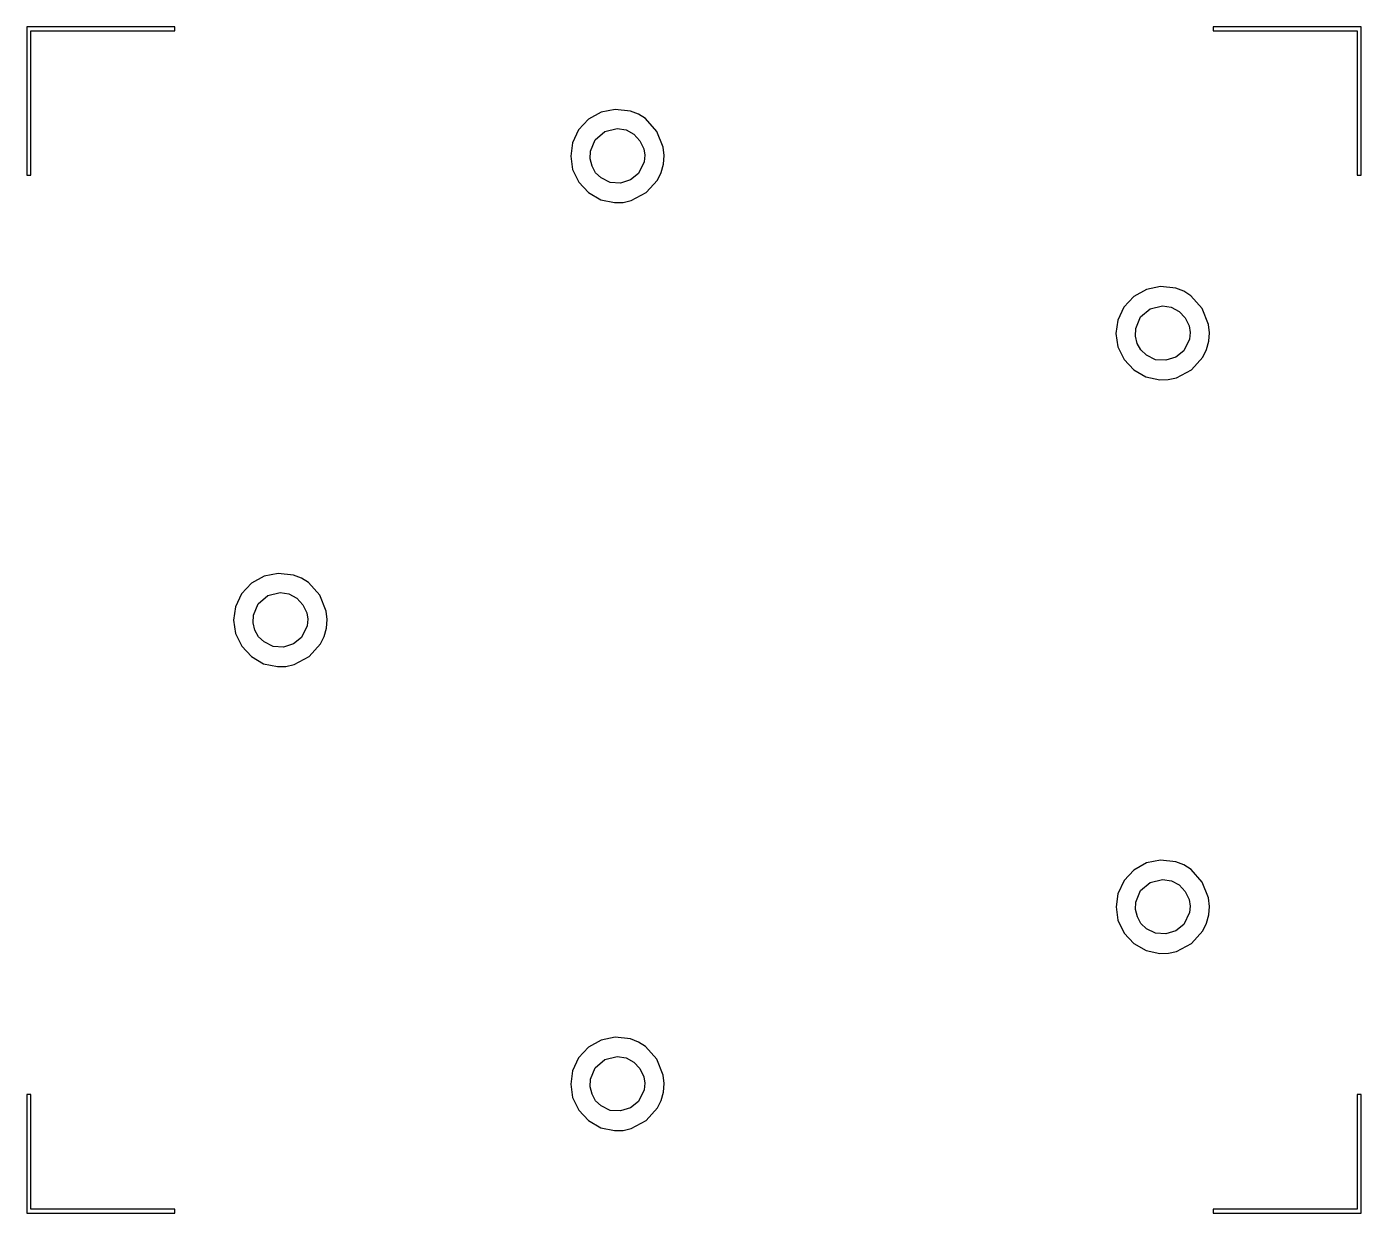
# Model space of a CAD drawing. Extents: x 0 to 6.75, y 0 to 6.
import ezdxf

# ---------------------------------------------------------------- set-up
doc = ezdxf.new("R2010")
doc.units = 0
doc.layers.add('Layer_1', color=7, linetype='CONTINUOUS')

msp = doc.modelspace()

# ---------------------------------------------------------------- linework, layer by layer
at = {"layer": 'Layer_1', "color": 7}
for points in [[(0, 6.000001), (0, 5.24999), (0.021249, 5.24999), (0.021249, 5.978712), (0.750011, 5.978712), (0.750011, 6.000001), (0, 6.000001), (0, 6.000001)], [(5.999989, 6.000001), (5.999989, 5.978712), (6.728751, 5.978712), (6.728751, 5.24999), (6.75, 5.24999), (6.75, 5.989335), (6.75, 6.000001), (5.999989, 6.000001), (5.999989, 6.000001)], [(2.976477, 5.58205), (2.90493, 5.568103), (2.841631, 5.531862), (2.791682, 5.478321), (2.760187, 5.412472), (2.751227, 5.345148), (2.761127, 5.277896), (2.792328, 5.21353), (2.841185, 5.161018), (2.902979, 5.125118), (2.97299, 5.110586), (3.01593, 5.11148), (3.057803, 5.120753), (3.133604, 5.161074), (3.190908, 5.224821), (3.20966, 5.263377), (3.220233, 5.305266), (3.224183, 5.348158), (3.21959, 5.390902), (3.18772, 5.470904), (3.130515, 5.535183), (3.094253, 5.558273), (3.053866, 5.573648), (2.976476, 5.58205), (2.976477, 5.58205)], [(2.986402, 5.484659), (3.031141, 5.478255), (3.07062, 5.456684), (3.101613, 5.423633), (3.120893, 5.382786), (3.126298, 5.349915), (3.123065, 5.316779), (3.094042, 5.257263), (3.053277, 5.225072), (3.003466, 5.20952), (2.951708, 5.212342), (2.905107, 5.235276), (2.877512, 5.261605), (2.85915, 5.294814), (2.850461, 5.331944), (2.851885, 5.370033), (2.875866, 5.428598), (2.924237, 5.469287), (2.986402, 5.484659), (2.986402, 5.484659)], [(5.734497, 4.685914), (5.66295, 4.671967), (5.599651, 4.635726), (5.549703, 4.582184), (5.518208, 4.516335), (5.509248, 4.449012), (5.519148, 4.381759), (5.550349, 4.317393), (5.599206, 4.264882), (5.661, 4.228981), (5.731011, 4.214449), (5.773951, 4.215343), (5.815824, 4.224616), (5.891625, 4.264937), (5.948929, 4.328684), (5.967681, 4.36724), (5.978253, 4.40913), (5.982203, 4.452021), (5.97761, 4.494765), (5.945741, 4.574767), (5.888536, 4.639046), (5.852273, 4.662136), (5.811886, 4.677511), (5.734497, 4.685914), (5.734497, 4.685914)], [(5.744422, 4.588523), (5.789161, 4.582119), (5.82864, 4.560548), (5.859633, 4.527496), (5.878913, 4.48665), (5.884318, 4.453779), (5.881085, 4.420642), (5.852062, 4.361126), (5.811297, 4.328936), (5.761486, 4.313383), (5.709728, 4.316205), (5.663127, 4.33914), (5.635533, 4.365468), (5.617171, 4.398677), (5.608481, 4.435807), (5.609905, 4.473897), (5.633886, 4.532461), (5.682257, 4.573151), (5.744422, 4.588523), (5.744422, 4.588523)], [(1.271927, 3.235936), (1.20038, 3.22199), (1.13708, 3.185749), (1.087132, 3.132207), (1.055637, 3.066358), (1.046677, 2.999034), (1.056577, 2.931782), (1.087778, 2.867416), (1.136635, 2.814905), (1.19843, 2.779004), (1.268441, 2.764472), (1.311381, 2.765366), (1.353254, 2.774639), (1.429054, 2.81496), (1.486358, 2.878707), (1.505111, 2.917263), (1.515683, 2.959153), (1.519633, 3.002044), (1.51504, 3.044788), (1.483171, 3.12479), (1.425966, 3.189069), (1.389703, 3.212158), (1.349316, 3.227533), (1.271926, 3.235936), (1.271927, 3.235936)], [(1.281852, 3.138545), (1.32659, 3.132141), (1.36607, 3.11057), (1.397063, 3.077519), (1.416342, 3.036673), (1.421747, 3.003802), (1.418515, 2.970665), (1.389491, 2.911148), (1.348727, 2.878958), (1.298915, 2.863405), (1.247158, 2.866227), (1.200557, 2.889162), (1.172962, 2.915491), (1.1546, 2.9487), (1.145911, 2.98583), (1.147334, 3.023919), (1.171315, 3.082484), (1.219687, 3.123173), (1.281852, 3.138545), (1.281852, 3.138545)], [(5.734617, 1.785707), (5.66307, 1.771761), (5.599771, 1.73552), (5.549822, 1.681978), (5.518327, 1.616129), (5.509367, 1.548805), (5.519267, 1.481553), (5.550467, 1.417187), (5.599325, 1.364675), (5.661118, 1.328775), (5.731129, 1.314243), (5.77407, 1.315137), (5.815942, 1.32441), (5.891743, 1.364731), (5.949047, 1.428478), (5.9678, 1.467034), (5.978372, 1.508924), (5.982322, 1.551815), (5.977729, 1.594559), (5.945859, 1.674561), (5.888654, 1.73884), (5.852391, 1.76193), (5.812004, 1.777305), (5.734616, 1.785707), (5.734617, 1.785707)], [(5.744541, 1.688316), (5.78928, 1.681912), (5.828759, 1.660341), (5.859753, 1.62729), (5.879033, 1.586444), (5.884437, 1.553573), (5.881205, 1.520436), (5.852182, 1.46092), (5.811417, 1.42873), (5.761605, 1.413177), (5.709848, 1.415999), (5.663247, 1.438934), (5.635652, 1.465262), (5.61729, 1.498472), (5.608601, 1.535601), (5.610025, 1.573691), (5.634005, 1.632255), (5.682377, 1.672945), (5.744541, 1.688316), (5.744541, 1.688316)], [(2.976479, 0.889824), (2.904932, 0.875877), (2.841632, 0.839636), (2.791684, 0.786094), (2.760189, 0.720246), (2.751229, 0.652922), (2.761129, 0.58567), (2.79233, 0.521304), (2.841188, 0.468792), (2.902982, 0.432891), (2.972993, 0.418359), (3.015933, 0.419253), (3.057806, 0.428527), (3.133607, 0.468848), (3.190911, 0.532594), (3.209663, 0.57115), (3.220235, 0.61304), (3.224185, 0.655931), (3.219592, 0.698675), (3.187723, 0.778678), (3.130518, 0.842956), (3.094255, 0.866046), (3.053868, 0.881422), (2.976479, 0.889824), (2.976479, 0.889824)], [(2.986404, 0.792433), (3.031143, 0.786029), (3.070622, 0.764458), (3.101615, 0.731406), (3.120894, 0.69056), (3.126299, 0.657689), (3.123067, 0.624552), (3.094043, 0.565037), (3.053279, 0.532846), (3.003468, 0.517293), (2.95171, 0.520115), (2.905109, 0.54305), (2.877514, 0.569378), (2.859152, 0.602588), (2.850462, 0.639718), (2.851886, 0.677807), (2.875867, 0.736371), (2.924238, 0.777061), (2.986404, 0.792433), (2.986404, 0.792433)], [(0.000007, 0.599984), (0.000007, 0), (0.750017, 0), (0.750017, 0.021249), (0.021256, 0.021249), (0.021256, 0.599984), (0.000007, 0.599984), (0.000007, 0.599984)], [(6.728751, 0.599984), (6.728751, 0.021249), (5.999989, 0.021249), (5.999989, 0), (6.75, 0), (6.75, 0.599984), (6.728751, 0.599984), (6.728751, 0.599984)]]:
    msp.add_lwpolyline(points, dxfattribs=at)

doc.saveas('drawing.dxf')
